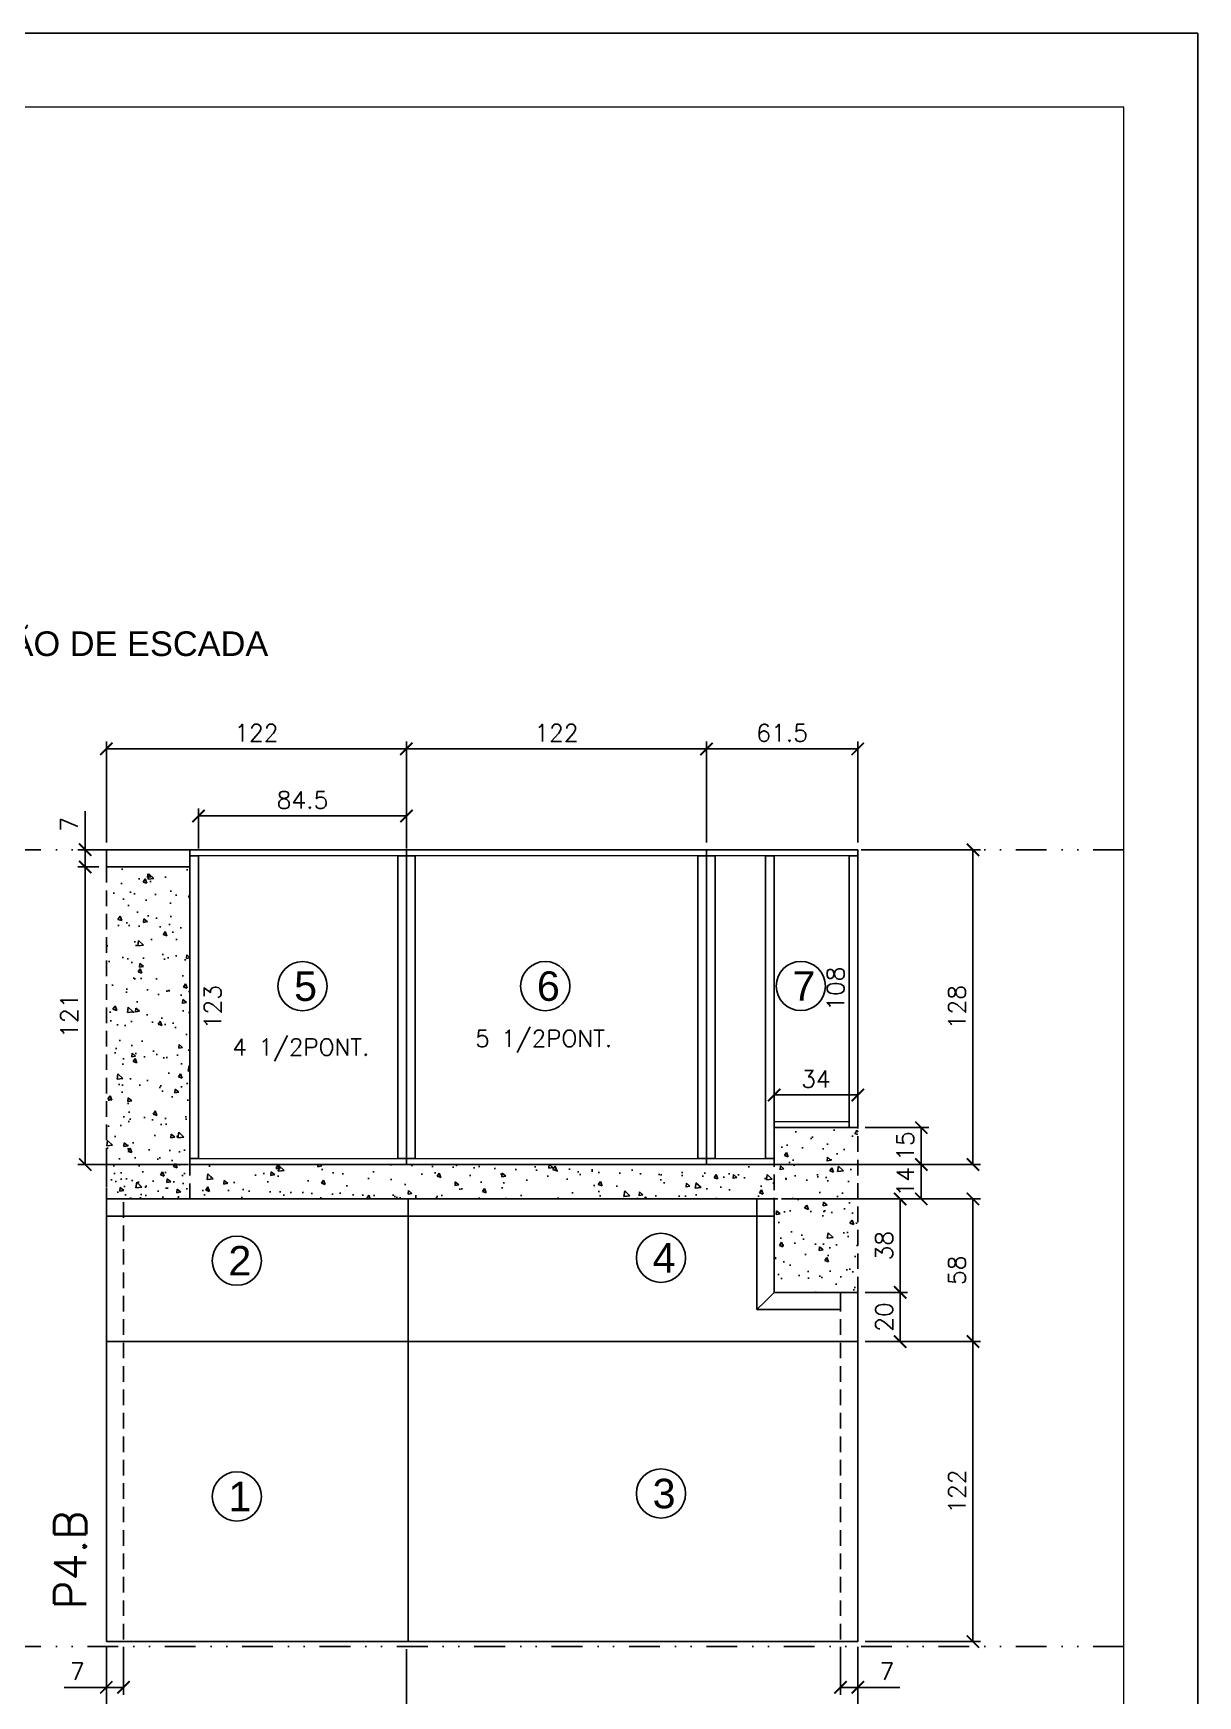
# Model space of a CAD drawing. Extents: x -23436 to 4767, y -4131 to 9755.
# Drawn here: x -16495 to -16021, y 5606 to 6282 of the extents above; entities that cross this region are included whole.
import ezdxf
from ezdxf.enums import TextEntityAlignment as Align

# ---------------------------------------------------------------- set-up
doc = ezdxf.new("R2010")
doc.units = 0
doc.header["$PDMODE"] = 2
doc.header["$PDSIZE"] = 10
doc.linetypes.add('DIVIDE2', pattern=[0.625, 0.25, -0.125, 0, -0.125, 0, -0.125])
doc.linetypes.add('HIDDEN', pattern=[9.525, 6.35, -3.175])
doc.layers.get('0').update_dxf_attribs({"lineweight": 13})
doc.layers.get('Defpoints').update_dxf_attribs({"lineweight": 13})
for name, color, linetype in [('Concreto', 250, 'HIDDEN'), ('Cota', 4, 'Continuous'), ('Cota Sarrafo', 180, 'Continuous'), ('MB Logo', 254, 'Continuous'), ('Nível', 160, 'Continuous'), ('Painéis', 30, 'Continuous'), ('Romaneio', 10, 'Continuous'), ('Sarr 3.5x7', 81, 'Continuous'), ('Sarr 7x7', 104, 'Continuous'), ('Sarrafo de Pressão', 42, 'HIDDEN'), ('Texto Nível', 251, 'Continuous'), ('Texto Qtd Sarr', 242, 'Continuous')]:
    doc.layers.add(name, color=color, linetype=linetype)
for name, color, linetype, lineweight in [('FOLHA MB', 7, 'Continuous', 13), ('Sarr 2.2x7', 40, 'Continuous', 9), ('Texto Seção', 7, 'Continuous', 15)]:
    doc.layers.add(name, color=color, linetype=linetype, lineweight=lineweight)
doc.layers.add('Laje_Perimetro', color=7, linetype='Continuous', plot=False)
doc.styles.add('ARIAL', font='arial.ttf', dxfattribs={"oblique": 15, "height": 25})
doc.styles.add('REGUA-120', font='ROMANS.shx', dxfattribs={"height": 15})
doc.styles.add('ROMANS', font='romans.shx')
doc.dimstyles.new('Cota Paínel', dxfattribs={"dimtxt": 7, "dimasz": 5, "dimexe": 3, "dimexo": 3, "dimgap": 3, "dimtad": 1, "dimdec": 1, "dimzin": 12, "dimdsep": 46, "dimtxsty": 'ROMANS', "dimblk": 'ARCHTICK', "dimcen": 0, "dimclrd": 4, "dimclre": 4, "dimclrt": 1, "dimadec": 1, "dimazin": 3, "dimtfac": 1, "dimtdec": 1, "dimtmove": 0, "dimatfit": 3, "dimldrblk": 'OBLIQUE', "dimfxl": 0, "dimtolj": 1, "dimtzin": 12, "dimarcsym": 0})
doc.dimstyles.new('PAINEL', dxfattribs={"dimtxt": 7, "dimasz": 5, "dimexe": 3, "dimexo": 3, "dimgap": 3, "dimtad": 1, "dimdec": 1, "dimzin": 12, "dimdsep": 46, "dimtxsty": 'ROMANS', "dimblk": 'ARCHTICK', "dimcen": 0, "dimclrd": 4, "dimclre": 4, "dimclrt": 1, "dimadec": 1, "dimazin": 3, "dimtfac": 1, "dimtdec": 1, "dimtmove": 0, "dimatfit": 3, "dimldrblk": 'OBLIQUE', "dimfxl": 0, "dimtolj": 1, "dimtzin": 12, "dimarcsym": 0})
doc.dimstyles.new('projeto2', dxfattribs={"dimtxt": 7, "dimasz": 5, "dimexe": 1.25, "dimexo": 2.5, "dimgap": 2, "dimtad": 1, "dimdec": 1, "dimdsep": 46, "dimtxsty": 'ROMANS', "dimblk": 'OBLIQUE', "dimcen": 10, "dimdle": 1, "dimse1": 1, "dimse2": 1, "dimsd1": 1, "dimsd2": 1, "dimclrd": 256, "dimclre": 256, "dimclrt": 1, "dimadec": 0, "dimazin": 0, "dimtfac": 1, "dimtdec": 1, "dimtmove": 0, "dimatfit": 3, "dimldrblk": 'OBLIQUE', "dimfxl": 0, "dimlwd": -1, "dimlwe": -1, "dimarcsym": 0})
pattern_1 = [(320, (1514.236, -5e-13), (-1.593909, -18.218467), [1.905, -20.955]), (265, (1514.236, -5e-13), (19.105685, 3.524342), [1.524, -16.764058]), (10.45144, (1514.104, -1.518), (17.511775, -14.694125), [1.619, -17.809024]), (316.1842, (1519.316, -5e-13), (-4.204233, -27.107904), [2.8575, -31.4325]), (6.63556, (1518.966, -2.26), (24.742612, -23.740413), [2.428502, -26.71356]), (261.18415, (1519.316, -5e-13), (24.742612, -23.740413), [2.285997, -25.145973]), (291, (1518.046, -2.54), (-10.22652, -15.161439), [1.905, -20.955]), (236, (1518.046, -2.54), (18.418797, -6.180203), [1.524, -16.764]), (341.45145, (1517.194, -3.803), (8.192277, -21.341642), [1.619, -17.808994]), (307.5, (1514.2364, -5e-13), (8.4555039, -0.3088603), [0, -16.5608, 0, -17.018, 0, -16.8275]), (277.5, (1514.236, -5e-13), (10.0180575, -6.6819663), [0, -9.7028, 0, -16.1798, 0, -6.4135]), (237.5, (1514.2364, 5.664), (-0.5728744, -13.5590595), [0, -6.35, 0, -19.812, 0, -26.289]), (227.5, (1514.236, 8.204), (2.542649, -14.812918), [0, -8.255, 0, -13.1572, 0, -18.669])]

# ---------------------------------------------------------------- blocks, each defined once
blk = doc.blocks.new('A$C169d8357')
at = {"layer": 'FOLHA MB', "color": 1}
for points in [[(0, 1199.94), (0, 149.94), (1485.02, 149.94), (1485.02, 1199.94)], [(70, 1169.94), (70, 179.94), (1455.02, 179.94), (1455.02, 1169.94)]]:
    blk.add_lwpolyline(points, close=True, dxfattribs=at)
blk = doc.blocks.new('_ArchTick')
at = {"color": 0, "linetype": 'ByBlock', "const_width": 0.15}
blk.add_lwpolyline([(-0.5, -0.5), (0.5, 0.5)], dxfattribs=at)
blk = doc.blocks.new('*D1650')
at = {"layer": 'Cota', "color": 4, "lineweight": -2, "transparency": 16777216}
for p, q in [((-16156.58, 5750.26), (-16109.74, 5750.26)), ((-16112.74, 5628.26), (-16112.74, 5750.26)), ((-16156.58, 5628.26), (-16109.74, 5628.26))]:
    blk.add_line(p, q, dxfattribs=at)
at = {"layer": 'Defpoints', "color": 0, "transparency": 16777216}
for p in [(-16159.58, 5750.26), (-16112.74, 5750.26), (-16159.58, 5628.26)]:
    blk.add_point(p, dxfattribs=at)
at = {"layer": 'Cota', "color": 4, "lineweight": -2, "transparency": 16777216, "xscale": 5, "yscale": 5, "zscale": 5}
for p, rotation in [((-16112.74, 5750.26), 90), ((-16112.74, 5628.26), 270)]:
    blk.add_blockref('_ArchTick', p, dxfattribs=dict(at, rotation=rotation))
at = {"layer": 'Cota', "color": 1, "transparency": 16777216, "insert": (-16119.24, 5689.26), "char_height": 7, "attachment_point": 5, "rotation": 90, "style": 'ROMANS'}
blk.add_mtext('\\A1;122', dxfattribs=at)
blk = doc.blocks.new('_OBLIQUE')
at = {"color": 0, "linetype": 'ByBlock', "lineweight": -2}
for p, q in [((0, 0), (-1, 0)), ((-0.5, -0.5), (0.5, 0.5))]:
    blk.add_line(p, q, dxfattribs=at)
blk = doc.blocks.new('*D1651')
at = {"layer": 'Cota', "color": 4, "lineweight": -2, "transparency": 16777216}
for p, q in [((-16156.58, 5808.26), (-16109.74, 5808.26)), ((-16112.74, 5750.26), (-16112.74, 5808.26)), ((-16156.58, 5750.26), (-16109.74, 5750.26))]:
    blk.add_line(p, q, dxfattribs=at)
at = {"layer": 'Defpoints', "color": 0, "transparency": 16777216}
for p in [(-16159.58, 5808.26), (-16112.74, 5808.26), (-16159.58, 5750.26)]:
    blk.add_point(p, dxfattribs=at)
at = {"layer": 'Cota', "color": 4, "lineweight": -2, "transparency": 16777216, "xscale": 5, "yscale": 5, "zscale": 5}
for p, rotation in [((-16112.74, 5808.26), 90), ((-16112.74, 5750.26), 270)]:
    blk.add_blockref('_ArchTick', p, dxfattribs=dict(at, rotation=rotation))
at = {"layer": 'Cota', "color": 1, "transparency": 16777216, "insert": (-16119.24, 5779.26), "char_height": 7, "attachment_point": 5, "rotation": 90, "style": 'ROMANS'}
blk.add_mtext('\\A1;58', dxfattribs=at)
blk = doc.blocks.new('*D1652')
at = {"layer": 'Cota', "color": 4, "lineweight": -2, "transparency": 16777216}
for p, q in [((-16465.08, 5626.16), (-16465.08, 5606.68)), ((-16458.08, 5626.16), (-16458.08, 5606.68)), ((-16465.08, 5609.68), (-16482.25, 5609.68)), ((-16458.08, 5609.68), (-16465.08, 5609.68))]:
    blk.add_line(p, q, dxfattribs=at)
at = {"layer": 'Defpoints', "color": 0, "transparency": 16777216}
for p in [(-16465.08, 5629.16), (-16458.08, 5629.16), (-16465.08, 5609.68)]:
    blk.add_point(p, dxfattribs=at)
at = {"layer": 'Cota', "color": 4, "lineweight": -2, "transparency": 16777216, "xscale": 5, "yscale": 5, "zscale": 5, "rotation": 180}
blk.add_blockref('_ArchTick', (-16465.08, 5609.68), dxfattribs=at)
at = {"layer": 'Cota', "color": 4, "lineweight": -2, "transparency": 16777216, "xscale": 5, "yscale": 5, "zscale": 5}
blk.add_blockref('_ArchTick', (-16458.08, 5609.68), dxfattribs=at)
at = {"layer": 'Cota', "color": 1, "transparency": 16777216, "insert": (-16476.91, 5616.18), "char_height": 7, "attachment_point": 5, "style": 'ROMANS'}
blk.add_mtext('\\A1;7', dxfattribs=at)
blk = doc.blocks.new('*D1653')
at = {"layer": 'Cota', "color": 4, "lineweight": -2, "transparency": 16777216}
for p, q in [((-16166.58, 5626.16), (-16166.58, 5606.68)), ((-16159.58, 5626.16), (-16159.58, 5606.68)), ((-16166.58, 5609.68), (-16159.58, 5609.68)), ((-16159.58, 5609.68), (-16142.41, 5609.68))]:
    blk.add_line(p, q, dxfattribs=at)
at = {"layer": 'Defpoints', "color": 0, "transparency": 16777216}
for p in [(-16166.58, 5629.16), (-16159.58, 5629.16), (-16159.58, 5609.68)]:
    blk.add_point(p, dxfattribs=at)
at = {"layer": 'Cota', "color": 4, "lineweight": -2, "transparency": 16777216, "xscale": 5, "yscale": 5, "zscale": 5, "rotation": 180}
blk.add_blockref('_ArchTick', (-16166.58, 5609.68), dxfattribs=at)
at = {"layer": 'Cota', "color": 4, "lineweight": -2, "transparency": 16777216, "xscale": 5, "yscale": 5, "zscale": 5}
blk.add_blockref('_ArchTick', (-16159.58, 5609.68), dxfattribs=at)
at = {"layer": 'Cota', "color": 1, "transparency": 16777216, "insert": (-16147.75, 5616.18), "char_height": 7, "attachment_point": 5, "style": 'ROMANS'}
blk.add_mtext('\\A1;7', dxfattribs=at)
blk = doc.blocks.new('*D1654')
at = {"layer": 'Cota', "color": 4, "lineweight": -2, "transparency": 16777216}
for p, q in [((-16465.08, 5625.26), (-16465.08, 5534.89)), ((-16159.58, 5625.26), (-16159.58, 5534.89)), ((-16465.08, 5537.89), (-16159.58, 5537.89))]:
    blk.add_line(p, q, dxfattribs=at)
at = {"layer": 'Defpoints', "color": 0, "transparency": 16777216}
for p in [(-16465.08, 5628.26), (-16159.58, 5628.26), (-16159.58, 5537.89)]:
    blk.add_point(p, dxfattribs=at)
at = {"layer": 'Cota', "color": 4, "lineweight": -2, "transparency": 16777216, "xscale": 5, "yscale": 5, "zscale": 5, "rotation": 180}
blk.add_blockref('_ArchTick', (-16465.08, 5537.89), dxfattribs=at)
at = {"layer": 'Cota', "color": 4, "lineweight": -2, "transparency": 16777216, "xscale": 5, "yscale": 5, "zscale": 5}
blk.add_blockref('_ArchTick', (-16159.58, 5537.89), dxfattribs=at)
at = {"layer": 'Cota', "color": 1, "transparency": 16777216, "insert": (-16312.33, 5544.39), "char_height": 7, "attachment_point": 5, "style": 'ROMANS'}
blk.add_mtext('\\A1;305.5', dxfattribs=at)
blk = doc.blocks.new('*D1655')
at = {"layer": 'Cota', "color": 4, "lineweight": -2, "transparency": 16777216}
for p, q in [((-16465.08, 5625.26), (-16465.08, 5563.59)), ((-16343.08, 5625.26), (-16343.08, 5563.59)), ((-16465.08, 5566.59), (-16343.08, 5566.59))]:
    blk.add_line(p, q, dxfattribs=at)
at = {"layer": 'Defpoints', "color": 0, "transparency": 16777216}
for p in [(-16465.08, 5628.26), (-16343.08, 5628.26), (-16343.08, 5566.59)]:
    blk.add_point(p, dxfattribs=at)
at = {"layer": 'Cota', "color": 4, "lineweight": -2, "transparency": 16777216, "xscale": 5, "yscale": 5, "zscale": 5, "rotation": 180}
blk.add_blockref('_ArchTick', (-16465.08, 5566.59), dxfattribs=at)
at = {"layer": 'Cota', "color": 4, "lineweight": -2, "transparency": 16777216, "xscale": 5, "yscale": 5, "zscale": 5}
blk.add_blockref('_ArchTick', (-16343.08, 5566.59), dxfattribs=at)
at = {"layer": 'Cota', "color": 1, "transparency": 16777216, "insert": (-16404.08, 5573.09), "char_height": 7, "attachment_point": 5, "style": 'ROMANS'}
blk.add_mtext('\\A1;122', dxfattribs=at)
blk = doc.blocks.new('*D1656')
at = {"layer": 'Cota', "color": 4, "lineweight": -2, "transparency": 16777216}
for p, q in [((-16343.08, 5625.26), (-16343.08, 5563.59)), ((-16159.58, 5626.16), (-16159.58, 5563.59)), ((-16343.08, 5566.59), (-16159.58, 5566.59))]:
    blk.add_line(p, q, dxfattribs=at)
at = {"layer": 'Defpoints', "color": 0, "transparency": 16777216}
for p in [(-16343.08, 5628.26), (-16159.58, 5629.16), (-16159.58, 5566.59)]:
    blk.add_point(p, dxfattribs=at)
at = {"layer": 'Cota', "color": 4, "lineweight": -2, "transparency": 16777216, "xscale": 5, "yscale": 5, "zscale": 5, "rotation": 180}
blk.add_blockref('_ArchTick', (-16343.08, 5566.59), dxfattribs=at)
at = {"layer": 'Cota', "color": 4, "lineweight": -2, "transparency": 16777216, "xscale": 5, "yscale": 5, "zscale": 5}
blk.add_blockref('_ArchTick', (-16159.58, 5566.59), dxfattribs=at)
at = {"layer": 'Cota', "color": 1, "transparency": 16777216, "insert": (-16251.33, 5573.09), "char_height": 7, "attachment_point": 5, "style": 'ROMANS'}
blk.add_mtext('\\A1;183.5', dxfattribs=at)
blk = doc.blocks.new('*D1739')
at = {"layer": 'Cota', "color": 4, "lineweight": -2, "transparency": 16777216}
for p, q in [((-16156.58, 5822.26), (-16130.74, 5822.26)), ((-16133.74, 5808.26), (-16133.74, 5822.26)), ((-16156.58, 5808.26), (-16130.74, 5808.26))]:
    blk.add_line(p, q, dxfattribs=at)
at = {"layer": 'Defpoints', "color": 0, "transparency": 16777216}
for p in [(-16159.58, 5822.26), (-16133.74, 5822.26), (-16159.58, 5808.26)]:
    blk.add_point(p, dxfattribs=at)
at = {"layer": 'Cota', "color": 4, "lineweight": -2, "transparency": 16777216, "xscale": 5, "yscale": 5, "zscale": 5}
for p, rotation in [((-16133.74, 5822.26), 90), ((-16133.74, 5808.26), 270)]:
    blk.add_blockref('_ArchTick', p, dxfattribs=dict(at, rotation=rotation))
at = {"layer": 'Cota', "color": 1, "transparency": 16777216, "insert": (-16140.24, 5815.26), "char_height": 7, "attachment_point": 5, "rotation": 90, "style": 'ROMANS'}
blk.add_mtext('\\A1;14', dxfattribs=at)
blk = doc.blocks.new('*D1740')
at = {"layer": 'Cota', "color": 4, "lineweight": -2, "transparency": 16777216}
for p, q in [((-16156.58, 5837.26), (-16130.74, 5837.26)), ((-16133.74, 5822.26), (-16133.74, 5837.26)), ((-16190.58, 5822.26), (-16130.74, 5822.26))]:
    blk.add_line(p, q, dxfattribs=at)
at = {"layer": 'Defpoints', "color": 0, "transparency": 16777216}
for p in [(-16159.58, 5837.26), (-16133.74, 5837.26), (-16193.58, 5822.26)]:
    blk.add_point(p, dxfattribs=at)
at = {"layer": 'Cota', "color": 4, "lineweight": -2, "transparency": 16777216, "xscale": 5, "yscale": 5, "zscale": 5}
for p, rotation in [((-16133.74, 5837.26), 90), ((-16133.74, 5822.26), 270)]:
    blk.add_blockref('_ArchTick', p, dxfattribs=dict(at, rotation=rotation))
at = {"layer": 'Cota', "color": 1, "transparency": 16777216, "insert": (-16140.24, 5829.76), "char_height": 7, "attachment_point": 5, "rotation": 90, "style": 'ROMANS'}
blk.add_mtext('\\A1;15', dxfattribs=at)
blk = doc.blocks.new('*D1741')
at = {"layer": 'Cota', "color": 4, "lineweight": -2, "transparency": 16777216}
for p, q in [((-16193.58, 5840.26), (-16193.58, 5853.55)), ((-16193.58, 5850.55), (-16159.58, 5850.55)), ((-16159.58, 5840.26), (-16159.58, 5853.55))]:
    blk.add_line(p, q, dxfattribs=at)
at = {"layer": 'Defpoints', "color": 0, "transparency": 16777216}
for p in [(-16159.58, 5850.55), (-16193.58, 5837.26), (-16159.58, 5837.26)]:
    blk.add_point(p, dxfattribs=at)
at = {"layer": 'Cota', "color": 4, "lineweight": -2, "transparency": 16777216, "xscale": 5, "yscale": 5, "zscale": 5, "rotation": 180}
blk.add_blockref('_ArchTick', (-16193.58, 5850.55), dxfattribs=at)
at = {"layer": 'Cota', "color": 4, "lineweight": -2, "transparency": 16777216, "xscale": 5, "yscale": 5, "zscale": 5}
blk.add_blockref('_ArchTick', (-16159.58, 5850.55), dxfattribs=at)
at = {"layer": 'Cota', "color": 1, "transparency": 16777216, "insert": (-16176.58, 5857.05), "char_height": 7, "attachment_point": 5, "style": 'ROMANS'}
blk.add_mtext('\\A1;34', dxfattribs=at)
blk = doc.blocks.new('*D1742')
at = {"layer": 'Cota', "color": 4, "lineweight": -2, "transparency": 16777216}
for p, q in [((-16156.58, 5950.26), (-16109.74, 5950.26)), ((-16112.74, 5822.26), (-16112.74, 5950.26)), ((-16190.58, 5822.26), (-16109.74, 5822.26))]:
    blk.add_line(p, q, dxfattribs=at)
at = {"layer": 'Defpoints', "color": 0, "transparency": 16777216}
for p in [(-16159.58, 5950.26), (-16112.74, 5950.26), (-16193.58, 5822.26)]:
    blk.add_point(p, dxfattribs=at)
at = {"layer": 'Cota', "color": 4, "lineweight": -2, "transparency": 16777216, "xscale": 5, "yscale": 5, "zscale": 5}
for p, rotation in [((-16112.74, 5950.26), 90), ((-16112.74, 5822.26), 270)]:
    blk.add_blockref('_ArchTick', p, dxfattribs=dict(at, rotation=rotation))
at = {"layer": 'Cota', "color": 1, "transparency": 16777216, "insert": (-16119.24, 5886.26), "char_height": 7, "attachment_point": 5, "rotation": 90, "style": 'ROMANS'}
blk.add_mtext('\\A1;128', dxfattribs=at)
blk = doc.blocks.new('*D1743')
at = {"layer": 'Cota', "color": 4, "lineweight": -2, "transparency": 16777216}
for p, q in [((-16473.67, 5950.26), (-16473.67, 5965.93)), ((-16468.08, 5950.26), (-16476.67, 5950.26)), ((-16473.67, 5943.26), (-16473.67, 5950.26)), ((-16468.08, 5943.26), (-16476.67, 5943.26))]:
    blk.add_line(p, q, dxfattribs=at)
at = {"layer": 'Defpoints', "color": 0, "transparency": 16777216}
for p in [(-16473.67, 5950.26), (-16465.08, 5950.26), (-16465.08, 5943.26)]:
    blk.add_point(p, dxfattribs=at)
at = {"layer": 'Cota', "color": 4, "lineweight": -2, "transparency": 16777216, "xscale": 5, "yscale": 5, "zscale": 5}
for p, rotation in [((-16473.67, 5950.26), 90), ((-16473.67, 5943.26), 270)]:
    blk.add_blockref('_ArchTick', p, dxfattribs=dict(at, rotation=rotation))
at = {"layer": 'Cota', "color": 1, "transparency": 16777216, "insert": (-16480.17, 5960.59), "char_height": 7, "attachment_point": 5, "rotation": 90, "style": 'ROMANS'}
blk.add_mtext('\\A1;7', dxfattribs=at)
blk = doc.blocks.new('*D1744')
at = {"layer": 'Defpoints', "color": 0, "transparency": 16777216}
for p in [(-16416.37, 5947.76), (-16405.58, 5947.76), (-16405.58, 5824.76)]:
    blk.add_point(p, dxfattribs=at)
at = {"layer": 'Cota Sarrafo', "color": 1, "transparency": 16777216, "insert": (-16421.87, 5886.26), "char_height": 7, "attachment_point": 5, "rotation": 90, "style": 'ROMANS'}
blk.add_mtext('123', dxfattribs=at)
blk = doc.blocks.new('*D1745')
at = {"layer": 'Cota', "color": 4, "lineweight": -2, "transparency": 16777216}
for p, q in [((-16465.08, 5953.26), (-16465.08, 5994.27)), ((-16465.08, 5991.27), (-16343.08, 5991.27)), ((-16343.08, 5953.26), (-16343.08, 5994.27))]:
    blk.add_line(p, q, dxfattribs=at)
at = {"layer": 'Defpoints', "color": 0, "transparency": 16777216}
for p in [(-16343.08, 5991.27), (-16465.08, 5950.26), (-16343.08, 5950.26)]:
    blk.add_point(p, dxfattribs=at)
at = {"layer": 'Cota', "color": 4, "lineweight": -2, "transparency": 16777216, "xscale": 5, "yscale": 5, "zscale": 5, "rotation": 180}
blk.add_blockref('_ArchTick', (-16465.08, 5991.27), dxfattribs=at)
at = {"layer": 'Cota', "color": 4, "lineweight": -2, "transparency": 16777216, "xscale": 5, "yscale": 5, "zscale": 5}
blk.add_blockref('_ArchTick', (-16343.08, 5991.27), dxfattribs=at)
at = {"layer": 'Cota', "color": 1, "transparency": 16777216, "insert": (-16404.08, 5997.77), "char_height": 7, "attachment_point": 5, "style": 'ROMANS'}
blk.add_mtext('\\A1;122', dxfattribs=at)
blk = doc.blocks.new('*D1746')
at = {"layer": 'Cota', "color": 4, "lineweight": -2, "transparency": 16777216}
for p, q in [((-16343.08, 5953.26), (-16343.08, 5994.27)), ((-16343.08, 5991.27), (-16221.08, 5991.27)), ((-16221.08, 5953.26), (-16221.08, 5994.27))]:
    blk.add_line(p, q, dxfattribs=at)
at = {"layer": 'Defpoints', "color": 0, "transparency": 16777216}
for p in [(-16221.08, 5991.27), (-16343.08, 5950.26), (-16221.08, 5950.26)]:
    blk.add_point(p, dxfattribs=at)
at = {"layer": 'Cota', "color": 4, "lineweight": -2, "transparency": 16777216, "xscale": 5, "yscale": 5, "zscale": 5, "rotation": 180}
blk.add_blockref('_ArchTick', (-16343.08, 5991.27), dxfattribs=at)
at = {"layer": 'Cota', "color": 4, "lineweight": -2, "transparency": 16777216, "xscale": 5, "yscale": 5, "zscale": 5}
blk.add_blockref('_ArchTick', (-16221.08, 5991.27), dxfattribs=at)
at = {"layer": 'Cota', "color": 1, "transparency": 16777216, "insert": (-16282.08, 5997.77), "char_height": 7, "attachment_point": 5, "style": 'ROMANS'}
blk.add_mtext('\\A1;122', dxfattribs=at)
blk = doc.blocks.new('*D1747')
at = {"layer": 'Cota', "color": 4, "lineweight": -2, "transparency": 16777216}
for p, q in [((-16221.08, 5953.26), (-16221.08, 5994.27)), ((-16159.58, 5991.27), (-16221.08, 5991.27)), ((-16159.58, 5953.26), (-16159.58, 5994.27))]:
    blk.add_line(p, q, dxfattribs=at)
at = {"layer": 'Defpoints', "color": 0, "transparency": 16777216}
for p in [(-16221.08, 5991.27), (-16221.08, 5950.26), (-16159.58, 5950.26)]:
    blk.add_point(p, dxfattribs=at)
at = {"layer": 'Cota', "color": 4, "lineweight": -2, "transparency": 16777216, "xscale": 5, "yscale": 5, "zscale": 5, "rotation": 180}
blk.add_blockref('_ArchTick', (-16221.08, 5991.27), dxfattribs=at)
at = {"layer": 'Cota', "color": 4, "lineweight": -2, "transparency": 16777216, "xscale": 5, "yscale": 5, "zscale": 5}
blk.add_blockref('_ArchTick', (-16159.58, 5991.27), dxfattribs=at)
at = {"layer": 'Cota', "color": 1, "transparency": 16777216, "insert": (-16190.33, 5997.77), "char_height": 7, "attachment_point": 5, "style": 'ROMANS'}
blk.add_mtext('\\A1;61.5', dxfattribs=at)
blk = doc.blocks.new('*D1748')
at = {"layer": 'Defpoints', "color": 0, "transparency": 16777216}
for p in [(-16163.08, 5947.76), (-16163.08, 5839.76), (-16163.08, 5839.76)]:
    blk.add_point(p, dxfattribs=at)
at = {"layer": 'Cota Sarrafo', "color": 1, "transparency": 16777216, "insert": (-16168.58, 5893.76), "char_height": 7, "attachment_point": 5, "rotation": 90, "style": 'ROMANS'}
blk.add_mtext('108', dxfattribs=at)
blk = doc.blocks.new('*D1749')
at = {"layer": 'Cota', "color": 4, "lineweight": -2, "transparency": 16777216}
for p, q in [((-16427.58, 5950.76), (-16427.58, 5966.98)), ((-16427.58, 5963.98), (-16343.08, 5963.98)), ((-16343.08, 5950.76), (-16343.08, 5966.98))]:
    blk.add_line(p, q, dxfattribs=at)
at = {"layer": 'Defpoints', "color": 0, "transparency": 16777216}
for p in [(-16343.08, 5963.98), (-16427.58, 5947.76), (-16343.08, 5947.76)]:
    blk.add_point(p, dxfattribs=at)
at = {"layer": 'Cota', "color": 4, "lineweight": -2, "transparency": 16777216, "xscale": 5, "yscale": 5, "zscale": 5, "rotation": 180}
blk.add_blockref('_ArchTick', (-16427.58, 5963.98), dxfattribs=at)
at = {"layer": 'Cota', "color": 4, "lineweight": -2, "transparency": 16777216, "xscale": 5, "yscale": 5, "zscale": 5}
blk.add_blockref('_ArchTick', (-16343.08, 5963.98), dxfattribs=at)
at = {"layer": 'Cota', "color": 1, "transparency": 16777216, "insert": (-16385.33, 5970.48), "char_height": 7, "attachment_point": 5, "style": 'ROMANS'}
blk.add_mtext('\\A1;84.5', dxfattribs=at)
blk = doc.blocks.new('*D1750')
at = {"layer": 'Cota', "color": 4, "lineweight": -2, "transparency": 16777216}
for p, q in [((-16468.08, 5943.26), (-16476.67, 5943.26)), ((-16473.67, 5943.26), (-16473.67, 5822.26)), ((-16434.08, 5822.26), (-16476.67, 5822.26))]:
    blk.add_line(p, q, dxfattribs=at)
at = {"layer": 'Defpoints', "color": 0, "transparency": 16777216}
for p in [(-16465.08, 5943.26), (-16473.67, 5822.26), (-16431.08, 5822.26)]:
    blk.add_point(p, dxfattribs=at)
at = {"layer": 'Cota', "color": 4, "lineweight": -2, "transparency": 16777216, "xscale": 5, "yscale": 5, "zscale": 5}
for p, rotation in [((-16473.67, 5943.26), 90), ((-16473.67, 5822.26), 270)]:
    blk.add_blockref('_ArchTick', p, dxfattribs=dict(at, rotation=rotation))
at = {"layer": 'Cota', "color": 1, "transparency": 16777216, "insert": (-16480.17, 5882.76), "char_height": 7, "attachment_point": 5, "rotation": 90, "style": 'ROMANS'}
blk.add_mtext('\\A1;121', dxfattribs=at)
blk = doc.blocks.new('*D1042')
at = {"layer": 'Cota', "color": 4, "lineweight": -2, "transparency": 16777216}
for p, q in [((-16156.58, 5770.26), (-16139.34, 5770.26)), ((-16142.34, 5750.26), (-16142.34, 5770.26)), ((-16156.58, 5750.26), (-16139.34, 5750.26))]:
    blk.add_line(p, q, dxfattribs=at)
at = {"layer": 'Defpoints', "color": 0, "transparency": 16777216}
for p in [(-16159.58, 5770.26), (-16142.34, 5770.26), (-16159.58, 5750.26)]:
    blk.add_point(p, dxfattribs=at)
at = {"layer": 'Cota', "color": 4, "lineweight": -2, "transparency": 16777216, "xscale": 5, "yscale": 5, "zscale": 5}
for p, rotation in [((-16142.34, 5770.26), 90), ((-16142.34, 5750.26), 270)]:
    blk.add_blockref('_ArchTick', p, dxfattribs=dict(at, rotation=rotation))
at = {"layer": 'Cota', "color": 1, "transparency": 16777216, "insert": (-16148.84, 5760.26), "char_height": 7, "attachment_point": 5, "rotation": 90, "style": 'ROMANS'}
blk.add_mtext('\\A1;20', dxfattribs=at)
blk = doc.blocks.new('*D1043')
at = {"layer": 'Cota', "color": 4, "lineweight": -2, "transparency": 16777216}
for p, q in [((-16190.58, 5808.26), (-16139.34, 5808.26)), ((-16142.34, 5770.26), (-16142.34, 5808.26)), ((-16156.58, 5770.26), (-16139.34, 5770.26))]:
    blk.add_line(p, q, dxfattribs=at)
at = {"layer": 'Defpoints', "color": 0, "transparency": 16777216}
for p in [(-16193.58, 5808.26), (-16142.34, 5808.26), (-16159.58, 5770.26)]:
    blk.add_point(p, dxfattribs=at)
at = {"layer": 'Cota', "color": 4, "lineweight": -2, "transparency": 16777216, "xscale": 5, "yscale": 5, "zscale": 5}
for p, rotation in [((-16142.34, 5808.26), 90), ((-16142.34, 5770.26), 270)]:
    blk.add_blockref('_ArchTick', p, dxfattribs=dict(at, rotation=rotation))
at = {"layer": 'Cota', "color": 1, "transparency": 16777216, "insert": (-16148.84, 5789.26), "char_height": 7, "attachment_point": 5, "rotation": 90, "style": 'ROMANS'}
blk.add_mtext('\\A1;38', dxfattribs=at)

msp = doc.modelspace()

# ---------------------------------------------------------------- hatches: boundary and pattern name
at = {"layer": 'Concreto'}
h = msp.add_hatch(dxfattribs=at)
h.set_pattern_fill('AR-CONC', color=256, scale=0.1, angle=-90)
h.set_pattern_definition([(320, (1585, -5e-13), (-1.593909, -18.218467), [1.905, -20.955]), (265, (1585, -5e-13), (19.105685, 3.524342), [1.524, -16.764058]), (10.45144, (1584.867, -1.518), (17.511775, -14.694125), [1.619, -17.809024]), (316.1842, (1590.08, -5e-13), (-4.204233, -27.107904), [2.8575, -31.4325]), (6.63556, (1589.73, -2.26), (24.742612, -23.740413), [2.428502, -26.71356]), (261.18415, (1590.08, -5e-13), (24.742612, -23.740413), [2.285997, -25.145973]), (291, (1588.81, -2.54), (-10.22652, -15.161439), [1.905, -20.955]), (236, (1588.81, -2.54), (18.418797, -6.180203), [1.524, -16.764]), (341.45145, (1587.958, -3.803), (8.192277, -21.341642), [1.619, -17.808994]), (307.5, (1585, -5e-13), (8.4555039, -0.3088603), [0, -16.5608, 0, -17.018, 0, -16.8275]), (277.5, (1585, -5e-13), (10.0180575, -6.6819663), [0, -9.7028, 0, -16.1798, 0, -6.4135]), (237.5, (1585, 5.664), (-0.5728744, -13.5590595), [0, -6.35, 0, -19.812, 0, -26.289]), (227.5, (1585, 8.204), (2.542649, -14.812918), [0, -8.255, 0, -13.1572, 0, -18.669])])
h.paths.add_polyline_path([(-16465.081, 5808.259), (-16431.081, 5808.259), (-16431.081, 5943.259), (-16465.081, 5943.259)])
h = msp.add_hatch(dxfattribs=at)
h.set_pattern_fill('AR-CONC', color=256, scale=0.1, angle=-90)
h.set_pattern_definition(pattern_1)
h.paths.add_polyline_path([(-16193.581, 5770.259), (-16159.581, 5770.259), (-16159.581, 5837.259), (-16193.581, 5837.259)])
h = msp.add_hatch(dxfattribs=at)
h.set_pattern_fill('AR-CONC', color=256, scale=0.1, angle=-90)
h.set_pattern_definition(pattern_1)
h.paths.add_polyline_path([(-16159.581, 5808.259), (-16159.581, 5822.259), (-16193.581, 5822.259), (-16465.081, 5822.259), (-16465.081, 5808.259)])

# ---------------------------------------------------------------- linework, layer by layer
for points in [[(-16465.081, 5808.259), (-16431.081, 5808.259), (-16431.081, 5943.259), (-16465.081, 5943.259)], [(-16193.581, 5770.259), (-16159.581, 5770.259), (-16159.581, 5837.259), (-16193.581, 5837.259)], [(-16159.581, 5808.259), (-16159.581, 5822.259), (-16193.581, 5822.259), (-16193.581, 5822.259), (-16465.081, 5822.259), (-16465.081, 5808.259)]]:
    msp.add_lwpolyline(points, close=True, dxfattribs=at)
at = {"layer": 'Laje_Perimetro'}
msp.add_lwpolyline([(-16021.356, 6282.259), (-17506.377, 6282.259), (-17506.377, 5232.259), (-16021.356, 5232.259)], close=True, dxfattribs=at)
at = {"layer": 'Nível', "linetype": 'DIVIDE2', "ltscale": 50}
for p, q in [((-16051.377, 5950.259), (-17053.387, 5950.259)), ((-16051.377, 5626.259), (-17053.387, 5626.259))]:
    msp.add_line(p, q, dxfattribs=at)
at = {"layer": 'Painéis', "color": 32, "true_color": 0xcd6928}
for p, q in [((-16343.081, 5950.259), (-16343.081, 5822.259)), ((-16221.081, 5950.259), (-16221.081, 5822.259)), ((-16342.431, 5628.259), (-16342.431, 5808.259))]:
    msp.add_line(p, q, dxfattribs=at)
for points in [[(-16343.081, 5822.259), (-16343.081, 5950.259), (-16465.081, 5950.259), (-16465.081, 5943.259), (-16431.081, 5943.259), (-16431.081, 5822.259)], [(-16343.081, 5822.259), (-16343.081, 5950.259), (-16221.081, 5950.259), (-16221.081, 5822.259)], [(-16221.081, 5822.259), (-16193.581, 5822.259), (-16193.581, 5837.259), (-16159.581, 5837.259), (-16159.581, 5950.259), (-16221.081, 5950.259)], [(-16465.081, 5628.259), (-16159.581, 5628.259), (-16159.581, 5750.259), (-16465.081, 5750.259)]]:
    msp.add_lwpolyline(points, close=True, dxfattribs=at)
msp.add_lwpolyline([(-16193.581, 5808.259), (-16193.581, 5808.259), (-16465.081, 5808.259), (-16465.081, 5750.259), (-16159.581, 5750.259), (-16159.581, 5770.259), (-16193.581, 5770.259), (-16193.581, 5808.259)], dxfattribs=at)
at = {"layer": 'Romaneio'}
for centre in [(-16385.338, 5894.798), (-16286.633, 5894.818), (-16182.736, 5894.853), (-16239.584, 5784.323), (-16412.04, 5783.157), (-16412.04, 5687.308), (-16239.584, 5688.474)]:
    msp.add_circle(centre, 10, dxfattribs=at)
at = {"layer": 'Sarr 2.2x7'}
for points in [[(-16431.081, 5950.259), (-16159.581, 5950.259), (-16159.581, 5947.759), (-16431.081, 5947.759)], [(-16193.581, 5839.759), (-16163.081, 5839.759), (-16163.081, 5837.259), (-16193.581, 5837.259)], [(-16431.081, 5824.759), (-16193.581, 5824.759), (-16193.581, 5822.259), (-16431.081, 5822.259)]]:
    msp.add_lwpolyline(points, close=True, dxfattribs=at)
at = {"layer": 'Sarr 3.5x7'}
for points in [[(-16431.081, 5824.759), (-16427.581, 5824.759), (-16427.581, 5947.759), (-16431.081, 5947.759)], [(-16346.581, 5824.759), (-16343.081, 5824.759), (-16343.081, 5947.759), (-16346.581, 5947.759)], [(-16343.081, 5824.759), (-16339.581, 5824.759), (-16339.581, 5947.759), (-16343.081, 5947.759)], [(-16224.581, 5824.759), (-16221.081, 5824.759), (-16221.081, 5947.759), (-16224.581, 5947.759)], [(-16221.081, 5824.759), (-16217.581, 5824.759), (-16217.581, 5947.759), (-16221.081, 5947.759)], [(-16197.081, 5824.759), (-16193.581, 5824.759), (-16193.581, 5947.759), (-16197.081, 5947.759)], [(-16163.081, 5837.259), (-16159.581, 5837.259), (-16159.581, 5947.759), (-16163.081, 5947.759)]]:
    msp.add_lwpolyline(points, close=True, dxfattribs=at)
at = {"layer": 'Sarr 7x7', "color": 50}
for p, q in [((-16465.081, 5950.259), (-16465.081, 5946.759)), ((-16465.081, 5950.259), (-16431.081, 5950.259)), ((-16431.081, 5950.259), (-16431.081, 5946.759)), ((-16465.081, 5943.259), (-16465.081, 5946.759)), ((-16465.081, 5943.259), (-16431.081, 5943.259)), ((-16431.081, 5943.259), (-16431.081, 5946.759)), ((-16465.081, 5808.259), (-16465.081, 5804.759)), ((-16465.081, 5808.259), (-16193.581, 5808.259)), ((-16200.581, 5808.259), (-16197.081, 5808.259)), ((-16200.581, 5808.259), (-16200.581, 5763.259)), ((-16193.581, 5808.259), (-16197.081, 5808.259)), ((-16193.581, 5808.259), (-16193.581, 5770.259)), ((-16193.581, 5808.259), (-16193.581, 5804.759)), ((-16465.081, 5801.259), (-16465.081, 5804.759)), ((-16465.081, 5801.259), (-16193.581, 5801.259)), ((-16193.581, 5801.259), (-16193.581, 5804.759)), ((-16200.581, 5763.259), (-16197.081, 5766.759)), ((-16193.581, 5770.259), (-16197.081, 5766.759)), ((-16193.581, 5770.259), (-16166.581, 5770.259)), ((-16166.581, 5770.259), (-16166.581, 5766.759)), ((-16166.581, 5763.259), (-16166.581, 5766.759)), ((-16200.581, 5763.259), (-16166.581, 5763.259))]:
    msp.add_line(p, q, dxfattribs=at)
at = {"layer": 'Sarrafo de Pressão'}
for p, q in [((-16458.081, 5629.162), (-16458.081, 5808.259)), ((-16166.581, 5629.162), (-16166.581, 5770.259))]:
    msp.add_line(p, q, dxfattribs=at)

# ---------------------------------------------------------------- block references
at = {"layer": 'MB Logo'}
msp.add_blockref('A$C169d8357', (-17506.377, 5082.321), dxfattribs=at)

# ---------------------------------------------------------------- texts
at = {"layer": 'Romaneio', "color": 0, "style": 'ARIAL'}
for s, p in [('5', (-16384.085, 5894.798)), ('6', (-16285.381, 5894.818)), ('7', (-16181.484, 5894.853)), ('2', (-16410.788, 5783.157)), ('4', (-16238.332, 5784.323)), ('1', (-16410.788, 5687.308)), ('3', (-16238.332, 5688.474))]:
    msp.add_text(s, height=12, dxfattribs=at).set_placement(p, align=Align.MIDDLE_CENTER)
at = {"layer": 'Texto Nível', "color": 1, "style": 'ARIAL'}
msp.add_text('AJUSTAR SE NECESSARIO REGIÃO DE ESCADA', height=10, dxfattribs=at).set_placement((-16399.229, 6029.05), align=Align.RIGHT)
at = {"layer": 'Texto Qtd Sarr', "linetype": 'Continuous', "style": 'ROMANS'}
for s, p in [('4 1/2PONT.', (-16413.795, 5866.561)), ('5 1/2PONT.', (-16315.09, 5870.09))]:
    msp.add_text(s, height=6.867, dxfattribs=at).set_placement(p)
at = {"layer": 'Texto Seção', "insert": (-16473.322, 5641.341), "char_height": 13, "width": 285.32988, "attachment_point": 7, "rotation": 90, "style": 'REGUA-120'}
msp.add_mtext('P4.B', dxfattribs=at)

# ---------------------------------------------------------------- dimensions: what is measured, and where the dimension line sits
at = {"layer": 'Cota'}
for base, p1, p2, picture, middle in [((-16343.081, 5991.266), (-16465.081, 5950.259), (-16343.081, 5950.259), '*D1745', (-16404.081, 5997.766)), ((-16221.081, 5991.266), (-16343.081, 5950.259), (-16221.081, 5950.259), '*D1746', (-16282.081, 5997.766)), ((-16221.081, 5991.266), (-16159.581, 5950.259), (-16221.081, 5950.259), '*D1747', (-16190.331, 5997.766)), ((-16343.081, 5963.985), (-16427.581, 5947.759), (-16343.081, 5947.759), '*D1749', (-16385.331, 5970.485)), ((-16159.581, 5850.551), (-16193.581, 5837.259), (-16159.581, 5837.259), '*D1741', (-16176.581, 5857.051))]:
    dim = msp.add_linear_dim(base=base, p1=p1, p2=p2, dimstyle='PAINEL', override={"dimarcsym": 2}, dxfattribs=at)
    dim.commit()
    dim.dimension.update_dxf_attribs({"geometry": picture, "text_midpoint": middle})
for base, p1, p2, picture, middle in [((-16473.667, 5950.259), (-16465.081, 5943.259), (-16465.081, 5950.259), '*D1743', (-16480.167, 5960.592)), ((-16112.737, 5950.259), (-16193.581, 5822.259), (-16159.581, 5950.259), '*D1742', (-16119.237, 5886.259)), ((-16473.667, 5822.259), (-16465.081, 5943.259), (-16431.081, 5822.259), '*D1750', (-16480.167, 5882.759))]:
    dim = msp.add_linear_dim(base=base, p1=p1, p2=p2, angle=90, dimstyle='PAINEL', override={"dimarcsym": 2}, dxfattribs=at)
    dim.commit()
    dim.dimension.update_dxf_attribs({"geometry": picture, "text_midpoint": middle})
for base, p1, p2, picture, middle in [((-16133.739, 5837.259), (-16193.581, 5822.259), (-16159.581, 5837.259), '*D1740', (-16133.739, 5829.759)), ((-16133.739, 5822.259), (-16159.581, 5808.259), (-16159.581, 5822.259), '*D1739', (-16133.739, 5815.259))]:
    dim = msp.add_linear_dim(base=base, p1=p1, p2=p2, angle=90, dimstyle='PAINEL', override={"dimarcsym": 2}, dxfattribs=at)
    dim.commit()
    dim.dimension.update_dxf_attribs({"geometry": picture, "text_midpoint": middle, "dimtype": 160})
at = {"layer": 'Cota', "color": 2}
for base, p1, p2, picture, middle in [((-16142.336, 5808.259), (-16159.581, 5770.259), (-16193.581, 5808.259), '*D1043', (-16148.836, 5789.259)), ((-16142.336, 5770.259), (-16159.581, 5750.259), (-16159.581, 5770.259), '*D1042', (-16148.836, 5760.259))]:
    dim = msp.add_linear_dim(base=base, p1=p1, p2=p2, angle=90, dimstyle='PAINEL', override={"dimarcsym": 2}, dxfattribs=at)
    dim.commit()
    dim.dimension.update_dxf_attribs({"geometry": picture, "text_midpoint": middle})
at = {"layer": 'Cota', "color": 3}
for base, p1, p2, picture, middle in [((-16112.737, 5808.259), (-16159.581, 5750.259), (-16159.581, 5808.259), '*D1651', (-16119.237, 5779.259)), ((-16112.737, 5750.259), (-16159.581, 5628.259), (-16159.581, 5750.259), '*D1650', (-16119.237, 5689.259))]:
    dim = msp.add_linear_dim(base=base, p1=p1, p2=p2, angle=90, dimstyle='Cota Paínel', dxfattribs=at)
    dim.commit()
    dim.dimension.update_dxf_attribs({"geometry": picture, "text_midpoint": middle})
at = {"layer": 'Cota'}
dim = msp.add_linear_dim(base=(-16465.081, 5609.685), p1=(-16458.081, 5629.162), p2=(-16465.081, 5629.162), dimstyle='Cota Paínel', dxfattribs=at)
dim.commit()
dim.dimension.update_dxf_attribs({"geometry": '*D1652', "text_midpoint": (-16476.914, 5609.685), "dimtype": 160})
at = {"layer": 'Cota', "color": 3}
for base, p1, p2, picture, middle in [((-16159.581, 5537.887), (-16465.081, 5628.259), (-16159.581, 5628.259), '*D1654', (-16312.331, 5544.387)), ((-16343.081, 5566.587), (-16465.081, 5628.259), (-16343.081, 5628.259), '*D1655', (-16404.081, 5573.087)), ((-16159.581, 5566.587), (-16343.081, 5628.259), (-16159.581, 5629.162), '*D1656', (-16251.331, 5573.087))]:
    dim = msp.add_linear_dim(base=base, p1=p1, p2=p2, dimstyle='Cota Paínel', dxfattribs=at)
    dim.commit()
    dim.dimension.update_dxf_attribs({"geometry": picture, "text_midpoint": middle})
at = {"layer": 'Cota'}
dim = msp.add_linear_dim(base=(-16159.581, 5609.685), p1=(-16166.581, 5629.162), p2=(-16159.581, 5629.162), angle=180, dimstyle='Cota Paínel', dxfattribs=at)
dim.commit()
dim.dimension.update_dxf_attribs({"geometry": '*D1653', "text_midpoint": (-16147.747, 5609.685), "dimtype": 160})
at = {"layer": 'Cota Sarrafo'}
dim = msp.add_linear_dim(base=(-16416.367, 5947.759), p1=(-16405.581, 5824.759), p2=(-16405.581, 5947.759), angle=90, dimstyle='projeto2', dxfattribs=at)
dim.commit()
dim.dimension.update_dxf_attribs({"geometry": '*D1744', "text_midpoint": (-16416.367, 5886.259), "dimtype": 160})
dim = msp.add_linear_dim(base=(-16163.081, 5839.759), p1=(-16163.081, 5947.759), p2=(-16163.081, 5839.759), angle=90, dimstyle='projeto2', dxfattribs=at)
dim.commit()
dim.dimension.update_dxf_attribs({"geometry": '*D1748', "text_midpoint": (-16168.581, 5893.759)})

doc.saveas('drawing.dxf')
